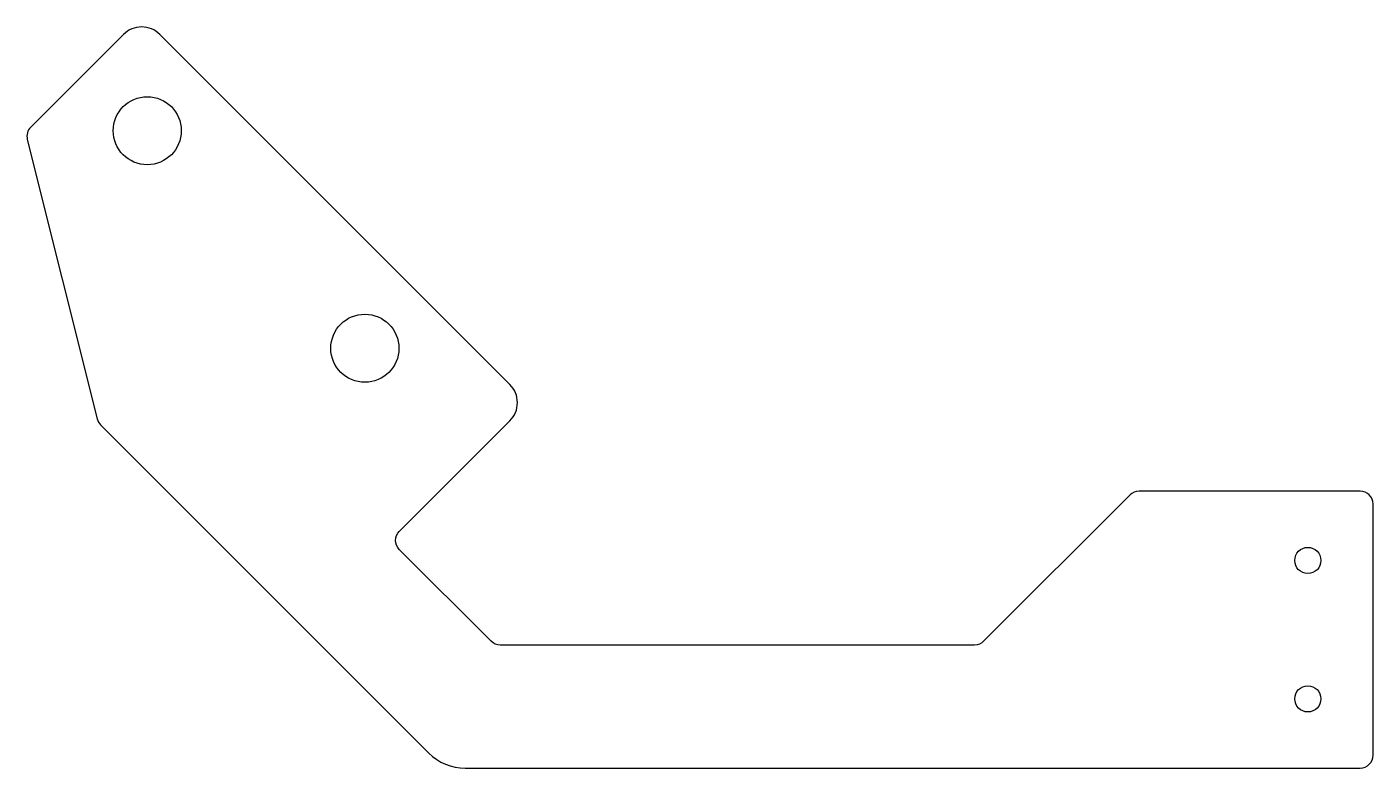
# Model space of a CAD drawing. Header units: inches. Extents: x -2.14 to 4.43, y 0 to 3.61.
import ezdxf

# ---------------------------------------------------------------- set-up
doc = ezdxf.new("R2010")
doc.units = ezdxf.units.IN
doc.header["$MEASUREMENT"] = 0

msp = doc.modelspace()

# ---------------------------------------------------------------- linework, layer by layer
msp.add_lwpolyline([(4.3629, 0, 0.414214), (4.4254, 0.0625), (4.4254, 1.2875, 0.414214), (4.3629, 1.35), (3.2849, 1.35, 0.198912), (3.2407, 1.3317), (2.5273, 0.6183, -0.198912), (2.4831, 0.6), (0.1709, 0.6, -0.198912), (0.1267, 0.6183), (-0.3209, 1.0658, -0.414214), (-0.3209, 1.1542), (0.2183, 1.6934, 0.414214), (0.2183, 1.8702), (-1.4886, 3.5771, 0.414214), (-1.6654, 3.5771), (-2.1177, 3.1248, 0.263447), (-2.1341, 3.0655), (-1.7934, 1.7024, 0.135933), (-1.7769, 1.6734), (-0.1768, 0.0732, 0.198912), (0, 0)], format="xyb", close=True)
for centre, radius in [((-1.5495, 3.1076), 0.166), ((-0.4888, 2.0469), 0.166), ((4.1074, 1.0125), 0.0638), ((4.1074, 0.3375), 0.0638)]:
    msp.add_circle(centre, radius)

doc.saveas('drawing.dxf')
